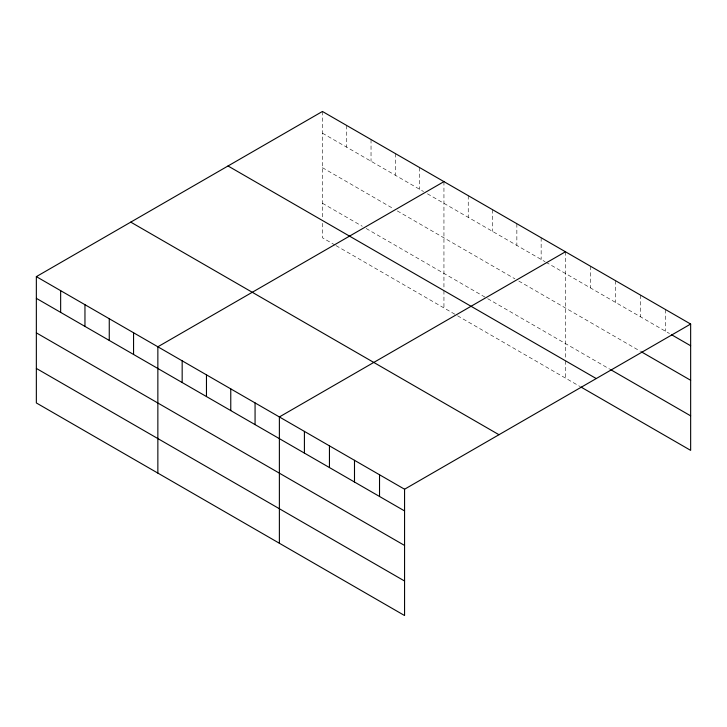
<?xml version="1.0" encoding="UTF-8"?>
<svg xmlns="http://www.w3.org/2000/svg" width="727" height="727" viewBox="0 0 727 727"><rect width="100%" height="100%" fill="white"/><g stroke="black" fill="none" stroke-linecap="round" stroke-linejoin="round"><path stroke-width="0.55" stroke-dasharray="3.63 2.73" d="M322.434 111.467L322.434 218.364M322.434 133.177L423.532 191.537M427.421 193.791L545.041 261.693M546.013 262.256L669.467 333.529M322.434 167.692L393.398 208.667M397.287 210.912L514.907 278.814M518.796 281.058L640.569 351.368M322.434 203.26L362.291 226.27M366.181 228.514L486.717 298.106M487.69 298.67L609.753 369.143M335.065 245.072L322.434 237.774L322.434 220.517M336.038 245.635L456.583 315.227M457.556 315.791L579.901 386.428M665.614 309.593L665.614 331.303M640.569 295.144L640.569 316.854M615.533 280.686L615.533 302.396M590.497 266.227L590.497 287.937M565.452 251.769L565.452 358.665M565.452 360.828L565.452 378.085M541.152 237.738L541.152 259.448M516.852 223.716L516.852 245.417M492.552 209.685L492.552 231.386M468.243 195.654L468.243 217.355M443.943 181.623L443.943 288.519M443.943 290.673L443.943 307.93M419.643 167.592L419.643 189.293M395.343 153.561L395.343 175.262M371.034 139.529L371.034 161.23M346.734 125.498L346.734 147.208"/><path stroke-width="1.09" d="M36.35 276.633L404.566 489.226L404.566 615.533L36.35 402.949L36.35 276.633L322.434 111.467L690.65 324.051L690.65 450.367L580.864 386.982M443.943 181.623L157.859 346.788L157.859 473.104M565.452 251.769L279.377 416.944L279.377 543.251M404.566 489.226L690.65 324.051M671.394 334.638L690.65 345.761M641.532 351.923L690.65 380.285M610.716 369.698L690.65 415.844M228.024 165.974L596.24 378.558M130.76 222.126L498.976 434.719M36.35 298.343L404.566 510.927M36.35 332.857L404.566 545.45M36.35 368.425L404.566 581.018M379.53 474.767L379.53 496.477M354.494 460.309L354.494 482.019M329.449 445.851L329.449 467.561M304.413 431.393L304.413 453.103M255.068 402.912L255.068 424.623M230.768 388.881L230.768 410.591M206.468 374.85L206.468 396.56M182.168 360.819L182.168 382.529M133.559 332.757L133.559 354.467M109.259 318.726L109.259 340.436M84.959 304.695L84.959 326.405M60.65 290.664L60.65 312.374"/></g></svg>
